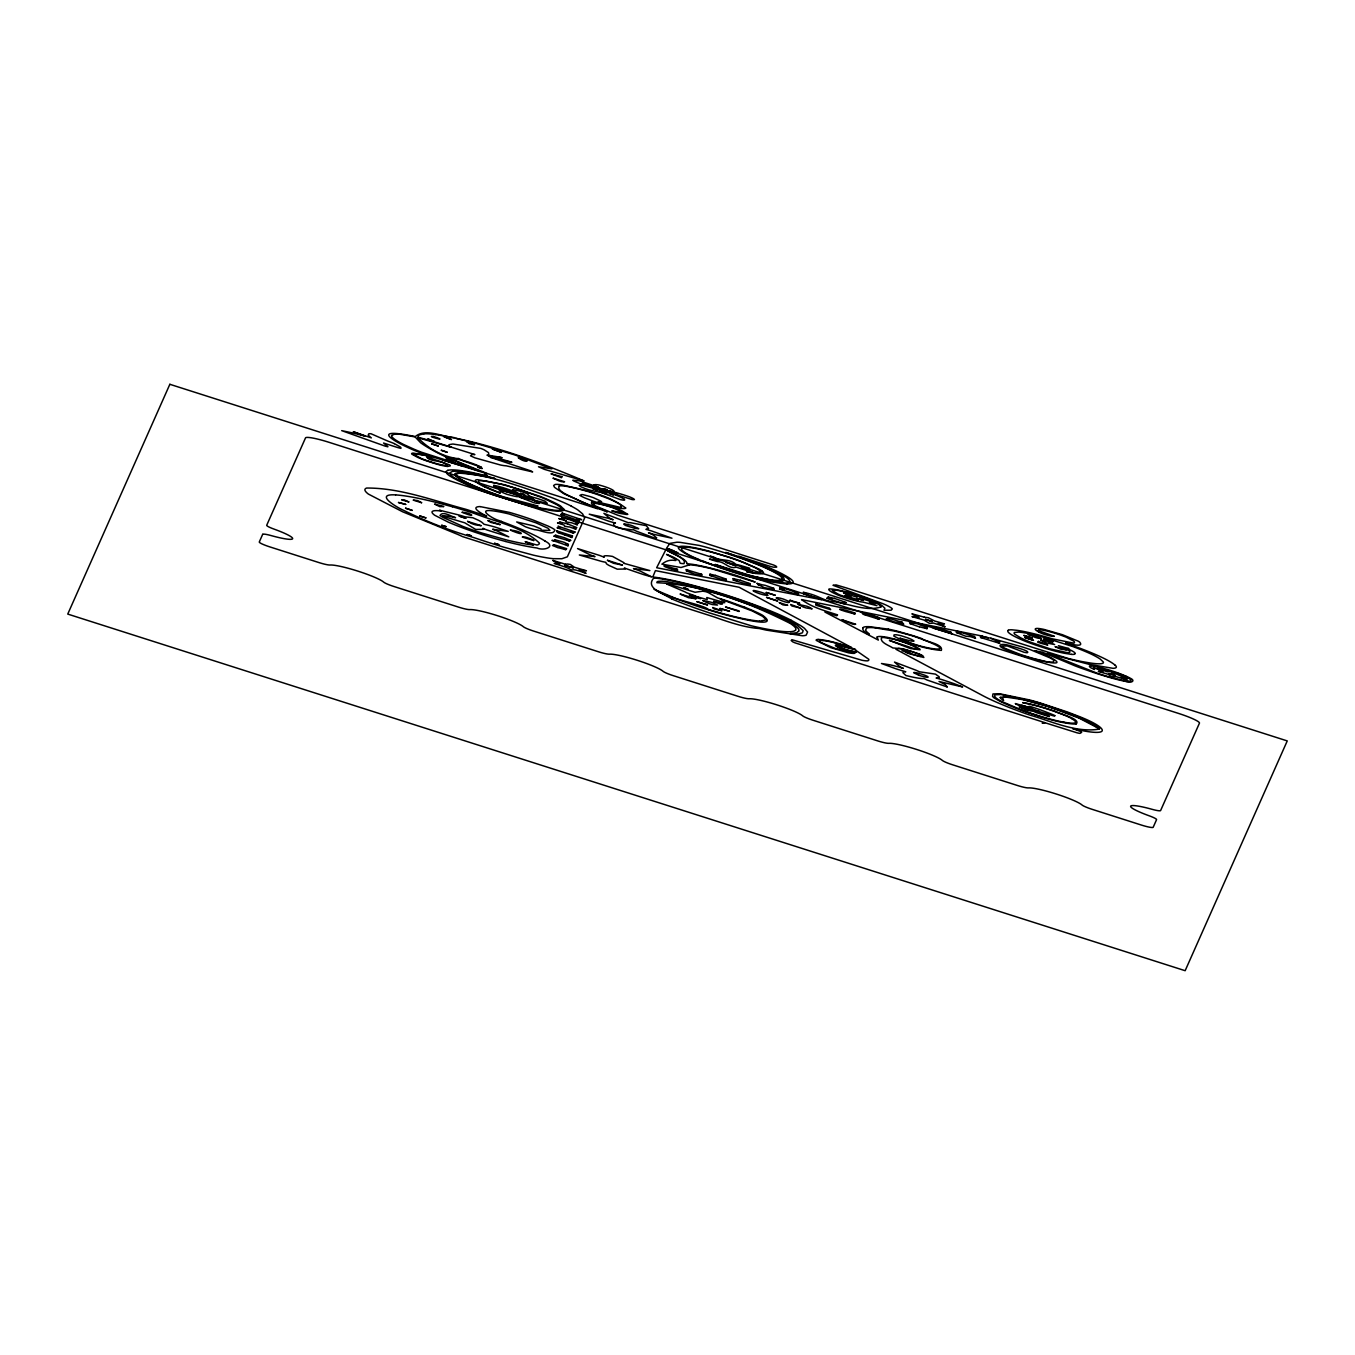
<?xml version="1.0" encoding="UTF-8"?>
<svg xmlns="http://www.w3.org/2000/svg" width="1355" height="1355" viewBox="0 0 1355 1355"><rect width="100%" height="100%" fill="white"/><g stroke="black" fill="none" stroke-linecap="round" stroke-linejoin="round"><path stroke-width="1.5" d="M880.987 606.921C865.422 612.206 846.198 602.433 829.667 601.197C819.927 598.724 818.352 595.421 803.278 592.254L807.445 594.235L803.888 593.913L821.57 599.723L656.65 567.745L666.22 549.012L678.076 552.925L666.592 548.199L669.827 543.406L676.907 542.22A78.387 9.824 17.6 0 1 680.125 542.356L699.197 545.421A28.421 3.557 17.6 0 1 708.174 547.793A68.936 8.638 17.6 0 1 742.913 558.971L757.123 564.408A58.519 7.334 17.6 0 1 782.055 578.89M493.83 485.412L493.627 486.259L502.739 490.036L512.647 492.288L498.572 487.36L517.542 493.66M1000.261 697.385L1006.613 696.453A49.847 6.25 17.6 0 1 1022.703 699.316M391.561 435.497L394.695 434.108A53.81 6.741 17.6 0 1 399.928 434.261L415.104 436.92L420.626 442.746A141.428 17.734 17.6 0 0 446.93 457.397A18.919 2.371 17.6 0 0 445.863 457.651L448.048 460.039A30.284 3.794 17.6 0 0 450.995 461.649L421.778 452.316A54.725 6.86 17.6 0 1 414.291 449.318L403.976 444.66A64.159 8.045 17.6 0 1 391.629 435.514M862.949 628.059C861.069 631.65 874.06 637.544 867.657 632.616A77.879 9.756 17.6 0 1 865.591 630.126L866.556 628.127A58.367 7.317 17.6 0 1 875.296 627.856M795.537 630.244L795.927 629.313A79.369 9.942 17.6 0 0 790.185 623.402C748.875 602.704 703.33 584.784 656.921 582.701A43.733 5.488 17.6 0 1 658.818 581.295L662.104 581.193A62.974 7.893 17.6 0 1 667.575 581.786L684.461 585.038A77.489 9.705 17.6 0 1 730.904 598.097L752.465 605.651A82.181 10.298 17.6 0 1 789 621.776M876.973 637.019L878.328 640.085L824.924 612.054L836.746 615.78L837.593 614.916C824.772 610.597 812.949 607.921 801.516 599.587L982.697 636.173M591.678 502.282C589.882 507.363 604.499 508.819 607.294 511.953L595.235 507.363A120.46 15.091 17.6 0 1 578.111 500.181C573.317 497.133 555.33 491.442 559.344 485.971M447.76 470.321L446.049 471.557L446.93 473.606A61.466 7.707 17.6 0 0 450.639 476.503A73.475 9.214 17.6 0 0 486.767 492.559A74.915 9.383 17.6 0 0 494.423 495.269L528.569 505.635A49.187 6.165 17.6 0 0 542.813 509.04L552.163 510.649A59.772 7.486 17.6 0 0 563.697 509.057M609.106 491.12L617.66 494.016L611.681 492.526A14.6 1.829 17.6 0 0 607.345 491.848L631.972 499.521A10.569 1.321 17.6 0 0 633.412 499.639L634.445 499.538L633.09 498.471A13.279 1.66 17.6 0 0 630.99 497.454L629.77 496.946A20.139 2.524 17.6 0 0 609.225 491.171M916.962 648.52L916.183 648.655A12.805 1.609 17.6 0 1 913.185 648.334L889.405 640.407L910.17 648.486L920.028 649.824A16.988 2.134 17.6 0 0 919.554 648.876L914.49 646.132A23.865 2.998 17.6 0 0 904.53 642.236L894.656 639.137A17.005 2.134 17.6 0 0 888.219 637.595M689.17 564.933L681.023 567.508L661.901 564.154C665.864 561.089 669.573 559.446 675.637 560.513A18.055 2.27 17.6 0 0 675.874 560.089A15.43 1.931 17.6 0 0 675.925 559.496L666.592 554.415L668.896 555.296A20.156 2.524 17.6 0 1 674.316 557.633L679.16 560.597L680.193 563.257A17.649 2.219 17.6 0 0 683.987 563.646C687.408 558.497 671.132 553.636 667.642 550.655M452.739 471.235L450.08 472.692L450.656 474.724A53.031 6.639 17.6 0 0 458.938 480.314L478.671 489.104L512.986 500.91A38.211 4.793 17.6 0 0 518.05 502.349A57.249 7.182 17.6 0 0 541.543 508.244L554.652 510.242A52.693 6.606 17.6 0 0 561.207 509.582L561.444 509.26A46.527 5.827 17.6 0 0 556.6 504.568L542.644 497.878L519.151 489.392A49.322 6.182 17.6 0 0 499.978 483.938L484.413 480.703M739 611.444L725.484 607.006L738.848 610.834A8.265 1.033 17.6 0 1 739 611.444M790.016 633.547L796.723 632.717L798.349 631.396M1076.124 724.061C1081.612 718.794 1058.729 713.848 1055.257 711.307A39.058 4.895 17.6 0 0 1045.62 708.174L1038.421 706.074A27.913 3.506 17.6 0 0 1022.635 702.601M423.946 433.82L419.102 434.938L417.73 437.225A54.302 6.809 17.6 0 1 434.396 441.849L474.894 454.586A30.132 3.777 17.6 0 0 471.963 454.602L470.473 455.805L474.961 457.855L500.503 465.002A21.053 2.642 17.6 0 0 506.194 465.815L532.651 471.93A14.617 1.829 17.6 0 0 530.601 470.812L490.273 457.279L492.678 457.516A26.202 3.286 17.6 0 0 511.902 462.207L487.004 455.094C492.864 458.617 495.083 455.924 502.129 457.77A11.145 1.389 17.6 0 0 499.182 457.041L488.867 455.331L488.545 452.638L484.26 449.877A15.616 1.965 17.6 0 0 480.89 448.42L453.349 444.084A10.315 1.287 17.6 0 0 452.299 444.084L448.979 444.694L448.827 445.812A14.956 1.88 17.6 0 0 451.3 447.353L417.95 437.716C427.977 448.539 442.679 456.635 457.363 458.583A9.197 1.152 17.6 0 0 458.007 458.346L462.97 460.429A16.971 2.134 17.6 0 1 481.499 467.39M1091.097 665.796L1089.335 666.118L1089.996 667.202A14.329 1.795 17.6 0 0 1092.503 668.608L1094.484 669.505L1093.299 667.405L1098.329 669.522L1103.038 671.589L1098.346 671.403L1108.204 674.299L1111.049 676.484L1116.401 676.755L1127.14 679.905L1121.025 677.178A41.802 5.234 17.6 0 0 1127.97 678.025A26.135 3.269 17.6 0 0 1119.586 675.501L1110.981 671.589L1107.086 671.741L1097.262 668.117A10.603 1.321 17.6 0 1 1099.328 668.252L1119.298 673.808A26.761 3.354 17.6 0 1 1127.58 681.091M1067.266 648.672L1068.841 648.537L1058.424 645.691L1068.299 650.214M480.331 506.635L509.345 512.376A45.613 5.725 17.6 0 1 533.565 520.185L548.064 526.045A34.18 4.285 17.6 0 1 554.839 529.754C553.805 536.902 539.612 529.551 534.548 529.67A16.768 2.1 17.6 0 1 530.364 528.467L528.772 527.959A9.468 1.186 17.6 0 1 525.367 526.739L516.678 521.946L533.531 525.876L540.967 528.873L541.221 530.228L549.893 530.415L548.047 528.247L536.089 522.861L508.989 513.952A49.288 6.182 17.6 0 0 491.73 510.733C476.791 508.887 493.525 519.253 498.843 520.439A11.399 1.423 17.6 0 0 501.553 521.455M759.613 621.183L766.388 619.811L762.611 616.339L752.127 610.919L720.301 598.995A33.198 4.167 17.6 0 1 722.994 600.536L724.773 602.721L706.768 597.504L707.242 599.655L696.589 596.573L700.637 598.639L694.2 597.233L689.339 594.862L695.86 596.115L686.477 592.745A14.719 1.846 17.6 0 0 684.8 591.796L668.066 584.615A16.26 2.033 17.6 0 1 666.609 583.853A21.9 2.744 17.6 0 1 671.504 585.004L695.081 592.271L702.601 591.187A18.682 2.337 17.6 0 1 705.955 591.729A9.976 1.253 17.6 0 1 708.428 592.66L717.557 597.894A44.207 5.539 17.6 0 1 728.871 601.501L744.725 607.26M818.183 639.458L821.384 639.696M686.053 547.064C672.131 547.81 694.59 558.074 698.486 559.124L699.045 560.005C692.591 557.718 662.764 543.423 688.882 546.743A51.236 6.419 17.6 0 1 707.666 550.774M653.872 577.924C638.357 595.048 700.721 602.365 708.445 609.479A38.77 4.861 17.6 0 0 716.405 611.816A62.736 7.859 17.6 0 0 759.325 621.064M395.592 494.897C373.201 493.542 397.794 508.04 403.993 510.496C426.283 521.523 449.589 530.533 473.471 537.461A108.823 13.635 17.6 0 0 504.196 547.301L533.328 555.144A56.944 7.131 17.6 0 0 544.558 557.43A58.976 7.385 17.6 0 0 553.145 558.667L561.868 558.734L567.372 556.803L584.649 517.966L582.599 513.867L577.924 510.005A66.937 8.384 17.6 0 0 571.234 506.143M868.962 626.637L888.236 629.127M787.204 584.005C756.852 581.024 727.669 570.828 699.282 560.14L702.568 560.818A40.955 5.132 17.6 0 0 711.985 564.544L736.307 572.657A72.747 9.112 17.6 0 0 744.488 575.079L767.489 580.702L785.053 583.006A62.516 7.842 17.6 0 0 780.124 573.809M686.917 563.646L692.693 564.357A57.266 7.182 17.6 0 1 734.054 574.774L743.709 577.908A47.239 5.928 17.6 0 1 755.209 582.074L712.798 569.1A44.732 5.606 17.6 0 0 689.034 564.883M1071.619 654.38L1064.573 653.313A34.536 4.336 17.6 0 1 1055.105 651.111L1053.055 650.552A44.901 5.623 17.6 0 1 1026.633 641.813A42.53 5.335 17.6 0 1 1008.459 630.414M875.364 627.89L893.792 630.956A40.125 5.03 17.6 0 1 913.456 636.173C971.366 656.396 919.08 649.401 899.788 638.154L910.475 640.881A11.534 1.44 17.6 0 0 912.745 641.152L913.524 641.186A7.097 0.881 17.6 0 0 913.931 640.898L911.746 639.56A12.263 1.541 17.6 0 0 907.223 637.697L901.888 635.969A7.486 0.932 17.6 0 0 899.076 635.275L898.45 635.156A10.823 1.355 17.6 0 0 896.045 634.75L894.08 634.868L893.843 636.071A34.282 4.302 17.6 0 0 899.076 638.679L907.935 642.321A24.255 3.049 17.6 0 0 922.958 647.233A48.594 6.098 17.6 0 0 941.369 650.4C943.47 643.845 926.126 641.999 921.451 638.459A43.106 5.403 17.6 0 0 912.626 635.546L897.62 631.244A34.366 4.302 17.6 0 0 888.219 629.127M1067.215 652.653L1050.515 648.977L1030.952 642.338A38.855 4.878 17.6 0 1 1020.705 637.849L1014.861 634.309A30.064 3.76 17.6 0 1 1014.217 633.479A34.891 4.37 17.6 0 1 1014.539 632.446L1018.52 632.091A44.292 5.556 17.6 0 1 1039.556 636.054L1073.075 646.64A54.166 6.792 17.6 0 1 1091.588 654.279A58.536 7.334 17.6 0 1 1100.175 659.038L1103.292 661.951A45.088 5.657 17.6 0 1 1101.971 663.527A56.842 7.131 17.6 0 1 1089.505 662.883L1082.323 661.63A72.357 9.062 17.6 0 1 1068.163 658.462L1031.595 647.029A12.364 1.541 17.6 0 0 1028.818 646.149L845.977 587.816L836.052 584.903L833.003 585.292L883.07 603.754A27.32 3.421 17.6 0 1 888.66 606.346A25.051 3.133 17.6 0 1 892.318 608.937L891.099 610.241L883.985 610.224L884.9 608.243L882.291 605.804A38.025 4.759 17.6 0 0 878.379 603.483L870.774 599.977A22.662 2.845 17.6 0 0 858.342 595.523A27.49 3.438 17.6 0 0 842.827 591.119A29.42 3.692 17.6 0 0 829.209 588.934L828.938 589.137A26.355 3.303 17.6 0 0 828.854 589.713A27.405 3.438 17.6 0 0 832.377 592.423L837.373 594.777A17.056 2.134 17.6 0 0 845.469 597.758A14.786 1.846 17.6 0 0 852.261 599.859L859.663 601.62A20.308 2.541 17.6 0 0 862.983 602.111L876.956 605.685L869.351 602.128L875.516 602.738L864.422 599.554L858.206 596.302L855.784 596.793L843.674 592.948L850.974 596.369L844.622 595.692L856.004 599.062L858.376 600.909L840.947 595.37A31.419 3.946 17.6 0 1 837.475 593.778L832.275 590.492A14.702 1.846 17.6 0 1 834.29 590.001A21.697 2.727 17.6 0 1 839.067 590.661L845.52 592.135A27.981 3.506 17.6 0 1 862.085 597.149L870.317 600.231A21.697 2.727 17.6 0 1 875.584 602.653M435.412 434.549C486.868 442.56 536.292 460.615 584.056 480.94L544.337 469.338L538.511 466.764L551.925 468.864L515.12 455.009L474.995 443.102M1065.708 643.117C1068.401 643.405 1084.965 648.215 1079.681 642.084A23.831 2.981 17.6 0 0 1077.936 641.051L1062.405 634.699L1043.96 629.414A19.546 2.456 17.6 0 0 1037.32 628.415A25.762 3.235 17.6 0 0 1039.166 632.192M1022.771 702.652L1037.405 706.023A35.078 4.404 17.6 0 1 1042.351 707.462A36.636 4.59 17.6 0 1 1052.31 710.681A31.978 4.014 17.6 0 1 1072.381 718.861M454.247 437.58C442.137 436.75 425.555 427.943 415.257 436.564C355.704 424.149 412.31 451.689 431.839 456.567L413.427 453.112A21.019 2.642 17.6 0 0 411.835 453.4A16.734 2.1 17.6 0 0 411.988 454.247L417.577 457.329A24.729 3.1 17.6 0 0 426.181 460.734L437.36 464.308A16.48 2.066 17.6 0 0 442.526 465.595L443.712 465.832A15.769 1.982 17.6 0 0 447.624 466.476L450.3 465.849A24.797 3.117 17.6 0 0 449.42 464.799L429.552 457.77A11.822 1.491 17.6 0 0 426.825 457.194C429.772 461.953 442.882 460.124 447.336 465.121A12.432 1.558 17.6 0 1 446.185 465.544L442.662 465.07A18.055 2.27 17.6 0 1 431.754 462.241L425.097 459.972A14.617 1.829 17.6 0 1 421.507 458.617L412.919 453.993L420.152 454.501A42.903 5.369 17.6 0 1 435.311 457.753L487.072 473.742L484.921 474.267A11.907 1.491 17.6 0 0 486.411 475.385L487.665 476.028L471.083 472.285A75.778 9.502 17.6 0 0 447.827 470.337M455.703 438.309L472.963 442.56M895.469 639.628L883.85 637.494A34.027 4.268 17.6 0 0 881.428 637.748C879.649 642.524 889.676 645.674 892.843 647.961L902.938 648.774L919.012 653.957A10.789 1.355 17.6 0 1 921.315 654.99A7.825 0.982 17.6 0 1 922.772 655.718L923.856 657.48L909.696 653.855A12.822 1.609 17.6 0 1 905.191 651.907L919.503 656.328A17.327 2.168 17.6 0 0 921.027 656.345L921.79 655.939L920.638 654.99A7.91 0.999 17.6 0 0 918.69 654.092L914.523 652.466A10.823 1.355 17.6 0 0 910.695 651.179L901.363 648.842A20.715 2.591 17.6 0 0 898.687 648.418L895.892 649.265L983.256 695.894A85.907 10.772 17.6 0 0 997.602 702.686L1006.359 706.345A72.543 9.095 17.6 0 0 1030.037 715.118C1052.158 721.538 1076.446 733.14 1099.515 729.041L1097.635 728.634L1098.719 728.77A7.622 0.949 17.6 0 0 1099.566 728.702L1094.213 724.485L1081.493 718.218A76.168 9.553 17.6 0 0 1073.329 714.763L1038.895 702.94A37.178 4.658 17.6 0 0 1033.831 701.534L1000.989 694.522L995.129 694.759L994.536 696.182L996.332 698.316A57.096 7.148 17.6 0 0 1001.972 701.585L1022.5 710.325A39.752 4.98 17.6 0 0 1064.082 722.232M1022.703 699.316L1041.724 704.431A45.46 5.691 17.6 0 1 1060.948 710.664L1070.653 714.288A61.924 7.757 17.6 0 1 1095.348 725.975L1097.973 728.058L1078.953 718.048L1048.702 706.819L1023.398 699.705L1004.614 696.877A28.709 3.591 17.6 0 0 1003.665 697.198L1002.7 698.113L1003.598 700.45A36.28 4.539 17.6 0 1 1000.244 697.368M707.666 550.774L730.091 557.413A37.449 4.692 17.6 0 1 739.864 560.902L758.851 568.965A31.622 3.963 17.6 0 1 761.154 570.303L761.747 570.709M668.235 548.809C662.053 548.081 683.496 554.297 668.828 548.961M982.172 636.376L989.099 637.985L980.156 635.918L984.509 637.714L980.512 637.477L999.838 643.388L995.908 641.288L999.821 641.948L998.279 641.338A7.08 0.881 17.6 0 0 995.705 640.441L990.302 638.07L1022.127 646.877A36.551 4.573 17.6 0 1 1029.749 649.401L1049.922 657.836A27.202 3.404 17.6 0 1 1053.987 660.613L1053.174 662.053L1050.515 662.172A22.51 2.829 17.6 0 1 1045.992 661.579L1032.815 658.327A33.13 4.15 17.6 0 1 1019.705 654.177L1005.8 648.672A22.137 2.778 17.6 0 1 1002.226 646.657A12.127 1.524 17.6 0 1 1001.836 646.064L1007.324 645.962L1023.94 652.229A10.637 1.338 17.6 0 0 1027.276 652.754C1031.104 651.061 1012.676 646.504 1010.051 645.691C999.956 642.405 994.655 645.996 1008.171 650.281C1012.727 654.414 1084.102 673.537 1045.586 655.041A40.531 5.081 17.6 0 0 1034.593 650.739L1042.452 652.195L1074.651 665.712A51.151 6.402 17.6 0 0 1081.121 668.151L1092.587 672.148A63.719 7.978 17.6 0 0 1111.591 678.042A31.605 3.963 17.6 0 0 1125.531 681.362C1129.85 683.699 1137.201 681.074 1129.714 677.923A22.493 2.812 17.6 0 0 1126.14 676.179M452.418 506.753L435.091 502.129A89.345 11.196 17.6 0 0 395.626 494.914M503.281 496.794L538.02 506.042C515.035 505.805 392.747 456.635 494.744 478.417A67.801 8.503 17.6 0 0 453.095 471.371M443.221 460.039L461.632 465.714A16.514 2.066 17.6 0 0 443.237 460.056M672.114 598.995L653.974 589.239L677.178 599.046A65.887 8.265 17.6 0 0 712.645 611.122A61.314 7.69 17.6 0 0 728.871 615.678C731.666 616.305 782.733 630.211 762.492 615.221A41.582 5.217 17.6 0 0 757.868 612.833A57.655 7.232 17.6 0 0 744.725 607.26M918.792 675.197L913.66 672.741A7.52 0.949 17.6 0 1 915.76 672.639L916.641 672.808A8.418 1.05 17.6 0 1 919.791 673.587L920.943 673.926A7.876 0.982 17.6 0 1 926.075 675.772L926.972 676.179A7.842 0.982 17.6 0 1 928.056 677.212L927.785 677.28A8.215 1.033 17.6 0 1 918.538 675.129M394.339 443.627L400.25 446.947A29.166 3.659 17.6 0 1 400.995 447.912L400.894 448.37A15.684 1.965 17.6 0 1 397.743 447.557L383.55 443.034L387.953 446.727A8.994 1.135 17.6 0 1 385.21 446.151L341.697 430.636L354.553 433.363A31.876 3.997 17.6 0 1 358.228 434.396L364.834 436.039L353.299 431.737L371.338 437.902L368.204 435.141L368.797 433.786A24.017 3.015 17.6 0 1 370.982 433.736L388.224 441.256A14.871 1.863 17.6 0 1 394.322 443.627M485.141 487.123L490.51 489.443A31.013 3.896 17.6 0 0 500.334 493.101L484.413 486.276A38.025 4.759 17.6 0 1 484.7 480.822M441.086 510.987L439.46 510.191L459.785 515.222A20.037 2.507 17.6 0 1 465.171 516.865L472.793 517.729L478.501 520.303A27.202 3.404 17.6 0 1 482.482 522.81L484.074 524.3A26.592 3.337 17.6 0 1 494.914 527.027L508.244 531.397L492.627 529.263A17.903 2.253 17.6 0 1 497.082 530.906L508.803 536.868L487.258 530.059A21.189 2.659 17.6 0 1 482.803 528.315A16.412 2.049 17.6 0 1 483.735 529.297L475.74 529.466L464.833 522.844L442.238 516.069L444.169 515.815A30.725 3.845 17.6 0 1 450.571 516.628L455.585 517.695C451.486 516.628 442.628 510.513 440.002 515.527A61.924 7.757 17.6 0 0 443.221 517.508L463.054 526.485A39.668 4.98 17.6 0 0 467.932 528.298A45.816 5.742 17.6 0 0 482.024 533.074L507.193 540.12A69.427 8.706 17.6 0 0 532.21 544.896L533.548 545.049L525.147 541.661L536.97 545.049A83.383 10.45 17.6 0 0 539.442 543.135C522.369 526.722 496.167 522.048 474.385 513.46A74.44 9.333 17.6 0 0 452.418 506.753M1039.014 632.158L1041.758 633.429A6.894 0.864 17.6 0 0 1044.824 634.513L1049.397 635.766A11.365 1.423 17.6 0 0 1052.462 636.359L1054.342 636.257L1039.878 631.159A15.498 1.948 17.6 0 0 1037.998 630.888L1038.929 629.567A16.497 2.066 17.6 0 1 1040.809 629.77L1046.212 630.837A20.952 2.625 17.6 0 1 1052.886 632.599L1058.136 634.242A16.192 2.033 17.6 0 1 1063.099 636.003A16.463 2.066 17.6 0 1 1066.08 637.155L1073.533 640.983A26.541 3.32 17.6 0 1 1074.532 642.219L1074.363 642.626A17.852 2.236 17.6 0 1 1073.634 643.134L1052.022 638.747A50.796 6.369 17.6 0 0 1016.69 630.278L1011.965 629.804A41.429 5.2 17.6 0 0 1008.069 630.278M790.964 620.133L800.517 625.536A106.926 13.398 17.6 0 1 804.463 628.33L807.58 632.006L806.208 635.105A67.106 8.418 17.6 0 1 802.363 635.749L766.253 630.109A157.332 19.715 17.6 0 1 759.19 628.517C745.098 627.568 729.346 622.351 714.254 616.982L462.512 536.597A33.926 4.251 17.6 0 0 457.922 534.497L402.469 511.716L368.391 494.084A83.214 10.434 17.6 0 1 366.697 488.037C400.606 487.919 433.414 500.639 465.849 509.294A88.651 11.111 17.6 0 1 486.326 516.069M481.381 467.356L460.463 459.87A27.523 3.455 17.6 0 1 455.195 458.735L449.657 457.838A115.107 14.431 17.6 0 0 462.648 463.664L487.563 473.623L597.758 508.836L564.053 493.83L554.534 487.343L553.619 485.497L555.194 484.463A32.91 4.133 17.6 0 1 561.851 484.853C583.615 489.934 607.531 494.27 625.57 507.956M623.825 498.928L622.03 497.878A21.172 2.659 17.6 0 0 607.633 492.187L582.294 485.293A15.701 1.965 17.6 0 0 580.194 485.259A8.452 1.05 17.6 0 0 579.246 485.463L579.94 486.174A10.688 1.338 17.6 0 0 582.87 487.631L584.97 488.477A8.537 1.067 17.6 0 0 589.899 490.087L600.113 492.424L599.249 490.832L601.654 490.883L600.113 490.341L603.483 492.661A35.789 4.488 17.6 0 0 604.228 491.357L607.497 494.49L600.976 492.322L620.048 499.521A9.773 1.22 17.6 0 0 623.436 500.147L624.35 500.181A14.956 1.88 17.6 0 0 623.825 498.928M544.981 541.085C556.871 546.81 543.829 551.112 537.02 547.996A83.197 10.434 17.6 0 1 505.635 541.526M563.748 509.074L560.411 505.872A57.35 7.182 17.6 0 0 539.984 496.337L504.754 484.802L477.502 479.687A33.113 4.15 17.6 0 0 475.707 480.077A38.109 4.776 17.6 0 0 485.242 487.139M653.906 577.941A79.234 9.925 17.6 0 1 713.526 591.61A95.155 11.924 17.6 0 1 756.869 606.159L780.124 615.915L797.011 624.994L803.159 630.634L802.397 632.853L798.332 633.971A64.633 8.096 17.6 0 1 790.05 633.564M788.729 621.708A88.024 11.026 17.6 0 1 798.569 631.481M795.487 630.227A92.784 11.636 17.6 0 1 774.874 630.498L766.913 629.143A80.318 10.061 17.6 0 1 751.212 625.756L709.698 612.968A77.692 9.739 17.6 0 1 671.809 598.961M603.805 557.108A32.469 4.065 17.6 0 1 612.579 556.431L623.605 562.511A22.442 2.812 17.6 0 1 623.656 563.257L649.875 570.591L633.462 568.609A16.768 2.1 17.6 0 1 639.966 570.963L651.704 576.891A41.582 5.217 17.6 0 1 643.049 574.435L624.367 568.033A17.496 2.202 17.6 0 1 625.332 569.015L617.236 569.168L609.005 565.425A28.845 3.608 17.6 0 1 606.363 563.663L605.821 562.291A22.171 2.778 17.6 0 1 601.535 561.393L579.33 554.974L595.031 556.617A16.836 2.117 17.6 0 1 590.221 554.889L577.535 548.572L599.537 555.415A21.917 2.744 17.6 0 1 604.076 557.193M862.796 628.009A60.84 7.622 17.6 0 1 869.063 626.671M667.676 550.655A65.802 8.249 17.6 0 1 681.091 557.616L683.581 559.293A77.201 9.671 17.6 0 1 686.917 563.646M493.83 485.412A11.839 1.491 17.6 0 1 498.301 486.326L502.807 487.58A16.006 1.999 17.6 0 1 512.596 491.035L515.29 492.238A12.11 1.524 17.6 0 1 517.559 493.66M761.578 570.658A36.602 4.59 17.6 0 1 755.633 573.419M755.7 573.453A30.877 3.862 17.6 0 1 746.52 571.607L753.99 572.843L735.426 566.915A13.279 1.66 17.6 0 1 735.511 567.355C728.567 569.032 724.248 561.309 717.371 561.58A26.406 3.303 17.6 0 1 709.461 559.09L718.794 560.326L710.172 556.109A12.839 1.609 17.6 0 1 713.78 557.108C720.945 561.529 729.6 558.226 735.833 564.357A18.038 2.253 17.6 0 1 740.711 565.543L749.705 568.236L741.388 567.355L753.6 572.725A29.81 3.743 17.6 0 0 757.208 573.114L760.663 571.929A40.023 5.014 17.6 0 0 755.057 567.66L743.048 562.308A29.556 3.709 17.6 0 0 734.952 559.395A45.223 5.674 17.6 0 0 686.358 547.183M423.996 433.837A77.743 9.739 17.6 0 1 435.362 434.532M625.756 508.006A23.577 2.947 17.6 0 1 617.202 507.685M617.304 507.735A28.59 3.591 17.6 0 1 607.785 505.483A27.337 3.421 17.6 0 1 603.5 504.28A16.87 2.117 17.6 0 1 592.88 501.045L585.241 498.081A23.797 2.981 17.6 0 1 579.855 495.405L581.888 494.541A7.131 0.898 17.6 0 1 584.124 494.965L589.408 496.37A8.689 1.084 17.6 0 1 593.592 497.759L600.299 500.859A21.257 2.659 17.6 0 1 601.62 501.875L597.843 502.095L620.641 507.448A12.5 1.558 17.6 0 0 621.42 507.143L620.404 504.738A35.62 4.472 17.6 0 0 607.057 498.115L597.674 494.609A27.049 3.388 17.6 0 0 588.985 491.814L584.005 490.408A39.447 4.946 17.6 0 0 572.437 487.529A33.231 4.167 17.6 0 0 559.175 485.92M591.491 502.214A26.118 3.269 17.6 0 1 617.677 508.989M617.711 508.972A17.005 2.134 17.6 0 1 621.623 510.615L627.805 514.358A23.628 2.964 17.6 0 1 626.315 514.443L619.32 513.274A8.774 1.101 17.6 0 1 614.73 511.902L611.799 510.852L623.639 512.952L613.781 508.04A17.141 2.151 17.6 0 0 593.575 504.263M593.253 504.179A21.951 2.744 17.6 0 0 596.031 506.228L617.558 515.137L773.468 564.967A10.366 1.304 17.6 0 1 775.873 566.068L776.212 566.339A16.158 2.033 17.6 0 1 776.601 567.152L773.874 567.22A8.164 1.016 17.6 0 1 770.25 566.39L738.729 556.194L770.165 568.27A63.448 7.944 17.6 0 1 783.834 574.791A63.295 7.927 17.6 0 1 786.933 583.886M779.921 573.758A67.987 8.52 17.6 0 0 725.721 552.434L751.093 561.597A73.119 9.163 17.6 0 1 767.066 568.219L775.483 572.267A58.841 7.368 17.6 0 1 783.393 577.247C788.61 586.224 763.966 577.891 760.663 578.162A46.138 5.776 17.6 0 1 715.186 564.459L749.146 575.147A33.13 4.15 17.6 0 0 757.868 577.315M782.513 579.042A52.693 6.606 17.6 0 1 757.665 577.213M875.686 602.687A38.397 4.81 17.6 0 1 880.902 606.888M1068.485 650.265A26.812 3.354 17.6 0 1 1067.079 652.619M1067.401 648.689A22.425 2.812 17.6 0 1 1074.566 653.872M1074.752 653.94A24.678 3.1 17.6 0 1 1071.602 654.38M1065.623 643.151A65.768 8.249 17.6 0 1 1114.945 665.068M1115.114 665.119A48.865 6.131 17.6 0 1 1113.014 668.32L1089.217 664.373L1047.398 653.33L1097.262 673.249A39.583 4.963 17.6 0 0 1108 676.602L1121.923 680.193A24.17 3.032 17.6 0 0 1127.783 681.159M1091.436 665.932A23.035 2.879 17.6 0 1 1125.87 676.128M877.21 637.087A33.977 4.251 17.6 0 1 887.948 637.46M906.597 643.32A16.734 2.1 17.6 0 1 917.403 648.655M906.698 643.32A21.477 2.693 17.6 0 0 901.16 641.389A19.664 2.473 17.6 0 0 895.469 639.628M1071.856 718.743A38.092 4.776 17.6 0 1 1063.98 722.181M1075.972 724.01A46.697 5.843 17.6 0 1 1056.155 721.063A41.361 5.183 17.6 0 1 1042.317 717.235L1026.091 711.917A53.014 6.639 17.6 0 1 999.583 701.043L993.994 697.859A72.848 9.129 17.6 0 1 992.538 696.335L992.961 693.929L999.668 693.76L1029.817 699.993A72.357 9.062 17.6 0 1 1041.267 703.296L1066.995 711.832A45.443 5.691 17.6 0 1 1074.667 714.796C1108.288 727.008 1115.25 738.577 1072.72 728.6L1080.816 731.581A30.911 3.879 17.6 0 1 1081.646 732.378L1079.986 733.377A8.418 1.05 17.6 0 1 1077.123 732.835L1045.738 722.977L1042.215 723.147L1044.925 722.655L795.182 642.897A7.402 0.932 17.6 0 1 792.658 641.779L791.168 640.509L791.879 639.696L862.017 660.275A22.628 2.829 17.6 0 0 867.149 660.85L867.64 660.834A49.847 6.25 17.6 0 0 868.741 659.258L854.582 649.468L837.221 645.556A7.317 0.915 17.6 0 0 837.39 646.149L843.742 649.028A21.189 2.659 17.6 0 0 846.96 650.214L856.411 652.094A8.587 1.084 17.6 0 1 856.106 652.314L840.066 648.096A10.01 1.253 17.6 0 1 838.101 647.284M838.034 647.284A13.567 1.694 17.6 0 1 835.459 645.2L835.595 645.014A17.005 2.134 17.6 0 1 837.204 644.878L839.033 645.065A14.007 1.762 17.6 0 1 844.233 646.166L855.598 649.604L854.192 649.011A18.868 2.371 17.6 0 0 848.145 646.775L832.512 642.27A29.878 3.743 17.6 0 0 824.755 640.729L819.877 640.373L819.267 641.508A14.465 1.812 17.6 0 0 821.011 642.609L835.391 648.486L854.954 653.229A24.542 3.083 17.6 0 1 848.484 652.822L830.852 647.69L816.167 640.356A25.796 3.235 17.6 0 1 818.2 639.458M821.435 639.729A32.656 4.099 17.6 0 1 843.25 644.828L846.469 645.793A27.811 3.489 17.6 0 1 851.296 647.385L739.102 587.257L655.43 570.607L652.805 576.976A87.702 10.992 17.6 0 1 697.215 586.461A92.259 11.568 17.6 0 1 768.133 609.97A82.469 10.332 17.6 0 1 790.88 620.116M486.716 516.153A59.18 7.419 17.6 0 1 480.144 506.567M501.35 521.455A84.772 10.62 17.6 0 1 545.201 541.153M505.483 541.424A61.619 7.723 17.6 0 1 448.217 522.115L434.684 515.239A55.911 7.012 17.6 0 1 432.482 511.309L433.583 510.852A47.798 5.996 17.6 0 1 441.069 510.987M571.454 506.194A56.3 7.063 17.6 0 0 549.961 496.946C520.71 486.597 490.798 475.131 459.582 473.183A63.905 8.011 17.6 0 0 457.939 477.096L458.701 477.756A59.806 7.503 17.6 0 0 460.785 479.263M503.298 496.794A55.233 6.927 17.6 0 1 461.073 479.331M593.067 488.833L597.453 490.087L593.117 488.782M790.016 600.248L791.303 601.01A7.436 0.932 17.6 0 0 793.149 601.755L799.84 603.297L790.016 600.248M842.149 619.828L852.295 624.028A8.265 1.033 17.6 0 0 854.582 624.418L855.716 624.215L842.149 619.828M518.372 457.787C525.943 463.732 533.531 460.954 518.372 457.787M656.582 537.833L656.057 538.629L636.41 531.177A18.343 2.304 17.6 0 1 633.462 529.67A22.205 2.778 17.6 0 1 631.837 529.856C626.755 528.67 612.596 529.229 613.629 523.132A26.626 3.337 17.6 0 1 615.475 523.013L614.662 522.81A15.43 1.931 17.6 0 1 608.768 521.201L589.222 514.172L607.768 518.152A20.122 2.524 17.6 0 1 613.154 519.761A19.902 2.49 17.6 0 1 609.445 518.067L603.873 513.342L628.483 522.793A19.393 2.422 17.6 0 1 630.041 522.607L646.25 525.672L648.639 528.586L645.912 529.365A19.952 2.507 17.6 0 1 651.01 530.787L671.978 538.206L653.771 534.327A18.716 2.337 17.6 0 1 648.469 532.752A22.781 2.862 17.6 0 1 653.042 534.903L656.582 537.833M425.877 517.898L419.864 515.967L425.877 517.898M467.611 521.404L471.709 523.555A9.773 1.22 17.6 0 0 475.334 524.808L481.279 525.723L467.611 521.404M947.145 686.934L927.125 680.041A18.851 2.354 17.6 0 1 924.127 678.516A33.164 4.15 17.6 0 1 905.902 675.501L902.904 672.69L903.616 671.758A19.461 2.439 17.6 0 1 905.801 671.775A33.401 4.184 17.6 0 1 896.18 668.879L881.478 663.493L890.269 664.865A29.133 3.659 17.6 0 1 898.365 666.931L903.379 668.405A24.526 3.083 17.6 0 1 899.906 666.762L894.503 662.087L915.573 670.048A34.095 4.268 17.6 0 1 919.384 671.775L935.526 674.146L939.201 676.856A31.419 3.929 17.6 0 1 938.913 677.754L936.119 678.025A21.24 2.659 17.6 0 1 942.657 679.854L953.141 683.343A31.741 3.98 17.6 0 1 956.833 684.715L962.643 686.951L939.015 681.497L945.4 684.614L947.145 686.934M607.48 560.326L613.493 563.29L622.47 565.086L607.48 560.326M459.26 516.12L465.764 518.321L459.26 516.12M444.084 436.801L451.486 439.579L444.169 436.7M529.127 498.047L529.043 499.013L523.758 496.455L521.794 497.302L524.842 498.691L519.575 497.048L533.684 502.62A7.249 0.915 17.6 0 0 536.157 503.196L539.121 503.484A8.587 1.084 17.6 0 0 539.442 503.112L529.127 498.047M722.588 603.619L720.843 604.228L713.695 601.586A7.182 0.898 17.6 0 1 713.594 601.23L722.588 603.619M1054.817 715.643L1054.8 715.762A10.501 1.321 17.6 0 1 1053.902 715.982L1040.115 711.815L1039.234 712.527L1048.889 716.067A10.552 1.321 17.6 0 1 1049.363 716.643L1035.237 712.256L1037.151 711.951L1028.191 710.494A19.089 2.388 17.6 0 1 1025.464 709.851L1019.129 706.904L1039.387 711.46L1036.948 710.681A6.758 0.847 17.6 0 1 1034.204 709.664C1014.878 699.908 1054.664 714.966 1054.817 715.643M800.28 608.005L791.879 605.973L790.659 604.482L800.28 608.005M566.153 520.947L566 521.929L570.37 522.624A7.232 0.915 17.6 0 0 570.946 522.522L577.45 524.944L576.095 523.775A13.973 1.745 17.6 0 1 577.162 523.267L578.568 523.352L570.591 519.93L561.732 517.729L563.934 519.456L558.751 518.559L566.153 520.947M729.481 611.224L719.979 608.48L729.481 611.224M564.51 548.775L565.831 549.774L560.309 548.182A6.961 0.881 17.6 0 0 557.989 547.742L552.484 545.421L554.297 545.201A7.283 0.915 17.6 0 0 553.738 544.625L566.695 548.707L564.51 548.775M609.462 493.44L613.307 494.829L609.462 493.44M854.87 613.951L845.927 611.613C830.649 606.871 846.824 610.004 855.191 613.154L851.414 612.85L854.87 613.951M925.516 619.354L932.121 621.555L925.516 619.354M702.94 600.57L707.784 603.094A9.383 1.169 17.6 0 0 712.273 604.533L717.506 605.092L713.594 603.111A8.757 1.101 17.6 0 0 710.731 602.128L702.94 600.57M767.777 595.218C761.984 596.065 742.218 586.698 761.222 592.287A9.773 1.22 17.6 0 1 764.914 593.659L767.777 595.218M561.885 476.689L561.529 477.722L550.994 473.81L561.885 476.689M1021.755 705.396L1031.375 708.665L1017.91 704.99A9.62 1.203 17.6 0 1 1015.302 703.567L1029.36 707.496L1021.755 705.396M834.629 598.436L827.837 596.979L831.784 598.944L826.686 598.165L845.706 604.313L844.25 603.382A12.195 1.524 17.6 0 1 844.114 602.619L846.299 602.585L834.629 598.436M593.897 485.107L598.504 487.309L596.268 486.818A13.872 1.745 17.6 0 0 592.542 485.209L579.415 480.805L572.809 480.229A10.027 1.253 17.6 0 0 574.401 481.262L579.5 483.43A7.368 0.932 17.6 0 0 582.396 484.446L597.013 488.24L582.244 483.498L583.395 483.227L602.518 489.748L597.047 487.207C619.337 495.574 618.913 490.307 599.147 485.005A19.597 2.456 17.6 0 0 594.506 484.751L593.897 485.107M798.146 604.364L803.176 606.989A8.808 1.101 17.6 0 0 806.361 607.989L812.153 608.869L809.375 607.26A9.333 1.169 17.6 0 0 806.496 606.142L798.146 604.364M558.836 542.542L568.236 545.896L565.628 544.117L568.423 544.422L563.866 542.22L554.517 539.646L556.397 541.068L551.925 540.357L558.836 542.542M517.051 494.372L517.271 495.981L519.05 495.049L520.659 495.896A10.179 1.27 17.6 0 1 521.54 496.777L516.831 496.624A23.255 2.913 17.6 0 1 512.258 495.693L507.177 494.389A19.156 2.405 17.6 0 1 502.332 492.373L499.301 490.51A19.597 2.456 17.6 0 1 502.79 490.679L517.051 494.372M519.643 494.118L512.427 489.883A11.602 1.457 17.6 0 1 521.692 491.662L525.029 492.813A27.828 3.489 17.6 0 1 527.434 493.965C531.109 497.963 531.583 496.252 541.797 500.012A12.043 1.507 17.6 0 1 545.116 501.198L547.301 503.349L535.479 500.537A10.705 1.338 17.6 0 0 532.651 499.301L524.707 496.523L533.396 497.963L519.643 494.118M603.449 488.765L607.209 489.866L603.449 488.765M779.345 602.636L783.004 604.906L787.712 605.295L779.345 602.636M902.379 649.706L902.057 650.739L909.984 652.704L902.379 649.706M924.347 617.202L911.915 613.815L913.05 614.594A20.325 2.541 17.6 0 0 917.826 616.948L919.08 617.49L911.983 616.593L923.924 620.031L929.157 623.198A30.166 3.777 17.6 0 0 933.138 622.961L945.163 626.806A44.935 5.623 17.6 0 0 938.185 623.317A23.679 2.964 17.6 0 0 944.469 623.893A33.977 4.251 17.6 0 0 934.679 621.047L928.311 617.745L924.347 617.202M405.687 504.399L398.522 502.502L405.687 504.399M553.196 478.213L558.7 480.754A14.177 1.778 17.6 0 0 561.224 481.584L564.137 482.007A8.367 1.05 17.6 0 0 564.527 481.719L553.196 478.213M408.77 501.926L401.656 499.843A16.971 2.134 17.6 0 1 404.468 499.961L408.77 501.926M1066.266 649.79L1061.084 649.282L1055.071 646.64L1066.266 649.79M1052.903 641.745L1043.926 639.035L1052.903 641.745M757.97 584.513L764.372 587.63A56.249 7.046 17.6 0 0 769.572 588.544L774.23 590.018L771.96 588.646L774.078 588.392L765.321 585.36A10.688 1.338 17.6 0 0 762.459 584.886L756.818 583.294L760.409 585.292L757.97 584.513M533.735 540.543L522.285 537.037L525.046 537.02A7.063 0.881 17.6 0 1 527.281 537.681L529.399 538.409A7.91 0.999 17.6 0 1 531.99 539.459L533.735 540.543M1028.259 634.53L1035.389 637.426A7.52 0.949 17.6 0 0 1037.591 638.086L1041.555 638.645L1033.035 635.072A7.351 0.915 17.6 0 0 1030.715 634.547L1028.259 634.53M919.469 626.925L909.815 623.52L913.389 623.893L909.239 621.826L918.317 624.113A10.603 1.321 17.6 0 1 920.621 625.197L927.481 627.365L924.584 627.263L927.21 628.737L919.588 626.84M972.721 636.698L975.583 638.188L970.045 636.562A58.688 7.351 17.6 0 1 965.505 636.139L956.257 632.446L960.746 633.141L956.122 630.905L974.855 636.613L972.721 636.698M169.849 384.295L67.75 614.086L1185.151 970.705L1287.25 740.914L169.849 384.295M262.667 534.344L259.279 541.983A11.738 1.474 17.6 0 0 269.848 546.895L318.967 562.579A11.738 1.474 17.6 0 0 330.112 565.018A29.319 3.675 17.6 0 1 357.94 571.149A29.319 3.675 17.6 0 1 383.651 582.108A11.738 1.474 17.6 0 0 393.915 586.495L458.634 607.142A11.738 1.474 17.6 0 0 469.779 609.598A29.319 3.675 17.6 0 1 497.624 615.729A29.319 3.675 17.6 0 1 523.318 626.688A11.738 1.474 17.6 0 0 533.599 631.074L598.317 651.721A11.738 1.474 17.6 0 0 609.445 654.177A29.319 3.675 17.6 0 1 637.29 660.308A29.319 3.675 17.6 0 1 663.002 671.267A11.738 1.474 17.6 0 0 673.266 675.654L737.984 696.301A11.738 1.474 17.6 0 0 749.129 698.757A29.319 3.675 17.6 0 1 776.974 704.888A29.319 3.675 17.6 0 1 802.668 715.846A11.738 1.474 17.6 0 0 812.949 720.216L877.667 740.88A11.738 1.474 17.6 0 0 888.795 743.336A29.319 3.675 17.6 0 1 916.641 749.451A29.319 3.675 17.6 0 1 942.335 760.409A11.738 1.474 17.6 0 0 952.616 764.796L1017.334 785.46A11.738 1.474 17.6 0 0 1028.479 787.899A29.319 3.675 17.6 0 1 1056.324 794.03A29.319 3.675 17.6 0 1 1082.018 804.989A11.738 1.474 17.6 0 0 1092.299 809.375L1141.418 825.06A11.738 1.474 17.6 0 0 1153.19 827.261L1156.577 819.64A11.738 1.474 17.6 0 0 1149.176 815.795A29.319 3.675 17.6 0 1 1130.663 806.191A29.319 3.675 17.6 0 1 1152.055 809.308A11.738 1.474 17.6 0 0 1160.608 810.561L1199.463 723.13A23.458 2.947 17.6 0 0 1178.291 713.34L329.062 442.323A23.458 2.947 17.6 0 0 305.519 437.902L266.698 525.283A11.738 1.474 17.6 0 0 274.1 529.127A29.319 3.675 17.6 0 1 292.612 538.731A29.319 3.675 17.6 0 1 271.22 535.598A11.738 1.474 17.6 0 0 262.667 534.344M672.063 568.948C666.44 568.118 659.309 563.985 667.981 566.729L677.602 569.388L675.027 569.473L677.737 570.726L672.063 568.948M715.592 575.418L709.681 574.13L713.137 575.943L709.614 575.282L720.149 578.856A11.314 1.423 17.6 0 1 723.706 579.737L726.449 580.533L722.74 578.737L726.297 579.161L715.592 575.418M766.253 592.474L775.297 595.285L766.253 592.474M789.491 601.62L789.152 602.399C787.509 603.771 768.404 595.709 779.887 598.114A9.637 1.203 17.6 0 1 783.647 599.164L789.491 601.62M565.577 564.29L552.772 560.394L559.852 563.849C543.474 561.563 567.169 566.356 570.641 569.71A8.384 1.05 17.6 0 0 572.471 569.981C575.452 568.287 594.337 577.535 581.905 570.963A8.147 1.016 17.6 0 0 579.821 570.15L579.008 569.862A59.18 7.419 17.6 0 0 584.784 570.641L586.444 570.777L574.452 567.271L570.353 564.459A13.957 1.745 17.6 0 0 567.355 564.019L565.577 564.29M1023.923 635.461L1032.29 638.086L1023.923 635.461M569.625 540.95L557.125 537.291A9.146 1.152 17.6 0 0 553.772 536.106L557.921 536.766L555.245 535.106L564.561 537.749L570.878 540.442L567.22 540.188L569.625 540.95M863.338 600.417L856.783 598.3L863.338 600.417M443.61 506.55L439.782 506.635L434.582 504.077A42.496 5.318 17.6 0 1 443.61 506.55M564.849 528.518L558.057 526.214L560.411 527.874L557.074 527.789L573.775 533.26L571.404 531.668L575.265 532.109L564.933 528.467M712.832 607.565L713.289 608.327A6.826 0.864 17.6 0 0 714.881 609.157L721.995 610.783L712.832 607.565M787.543 589.323L779.718 587.579L784.02 589.73L779.481 589.069L798.688 594.964L795.114 593.134L798.62 593.338L787.543 589.323M498.809 544.642L494.592 543.338L498.809 544.642M869.317 614.255L861.661 612.528L866.539 614.73L862.932 614.171A9.502 1.186 17.6 0 1 866.455 615.339L879.226 619.354L875.991 617.609L878.887 617.677L869.317 614.255M902.515 622.419L899.635 622.03L903.802 624.215L897.552 622.504A17.92 2.253 17.6 0 1 893.538 621.725L886.204 618.795L889.1 619.066L887.61 617.965A7.436 0.932 17.6 0 0 890.184 618.693L902.515 622.419M950.787 632.04L947.772 631.735L952.413 633.886L933.273 628.144L936.339 628.263L933.51 626.721L934.95 627.179A9.451 1.186 17.6 0 0 938.693 628.161L950.787 632.04M510.429 530.127C527.535 537.613 521.963 530.838 510.429 530.127M492.356 449.064L501.469 452.384L492.559 449.013M427.994 438.935L430.263 440.087A8.028 0.999 17.6 0 0 432.296 440.815L434.261 441.425L427.994 438.935M695.911 598.741L688.442 597.691L680.075 594.015L695.911 598.741M477.773 467.153L482.245 468.542L477.858 467.119M438.224 445.964L431.618 443.847L438.224 445.964M446.066 526.621L441.713 525.317L446.066 526.621M467.085 534.531L471.388 535.852L467.085 534.531M412.242 510.395L405.568 508.21L412.242 510.395M567.593 523.894L559.496 521.963L561.817 523.538L557.515 522.928L564.273 525.113L564.476 526.163A20.528 2.575 17.6 0 0 569.71 527.01L576.027 529.246L573.588 527.603L576.824 527.671L567.593 523.894M707.479 604.94L696.995 601.688L707.479 604.94M1038.421 641.406L1037.676 642.185A9.028 1.135 17.6 0 0 1041.69 643.506L1047.788 645.031L1046.958 644.607A10.552 1.321 17.6 0 0 1043.807 643.269L1038.421 641.406M447.133 452.231L441.34 450.283L447.133 452.231M466.611 441.527L469.457 443.779L474.657 444.711L466.611 441.527M829.175 608.243L830.683 609.631L815.896 605.194L818.979 605.262L815.727 603.907L829.175 608.243M1040.894 640.17L1046.602 642.931L1054.647 644.574L1047.652 641.338L1040.894 640.17M565.103 535.039L557.972 532.634L557.091 532.109L560.513 532.922L556.414 530.77L572.623 535.987L569.49 535.987L572.132 537.579L565.103 535.039M1025.024 637.578L1033.442 640.322L1025.024 637.578M462.207 512.309C478.569 519.084 470.541 512.342 462.207 512.309M740.44 580.296L732.818 578.551L736.663 580.431L732.987 580.042L750.314 585.225L746.707 583.48L750.213 583.734L740.44 580.296M687.815 589.086L683.902 587.765L687.815 589.086M447.523 457.719L447.269 457.855A18.682 2.337 17.6 0 0 447.302 458.498L455.957 463.291L479.077 470.981L447.523 457.719M421.591 502.722L413.19 500.114L417.526 500.537L421.591 502.722M520.489 493.406L524.656 494.761L520.489 493.406M563.832 514.527L560.614 514.426L579.381 520.828L577.128 519.067L581.668 519.676L561.868 512.986L563.612 514.002A8.655 1.084 17.6 0 1 563.832 514.527M573.233 567.88L564.933 565.374L573.233 567.88M624.452 523.877L624.181 523.911A9.925 1.236 17.6 0 0 623.893 524.317L625.468 525.435A95.934 12.026 17.6 0 0 635.19 528.45L638.747 528.687L632.988 526.011A8.858 1.118 17.6 0 0 630.566 525.147L624.452 523.877M1109.525 673.706L1108.661 673.706L1115.521 675.722A16.819 2.117 17.6 0 0 1112.455 673.875L1109.525 673.706M701.771 574.351L699.485 574.266L701.992 575.79L694.183 573.927L686.24 570.862L689.322 571.133L685.969 569.591L701.771 574.351M734.681 565.391L726.229 562.359L734.681 565.391M433.651 436.53C423.454 435.345 452.163 442.814 433.651 436.53M777.584 600.993L766.574 597.386L777.584 600.993M500.046 524.622L490.73 522.386L487.8 520.506L500.046 524.622"/></g></svg>
